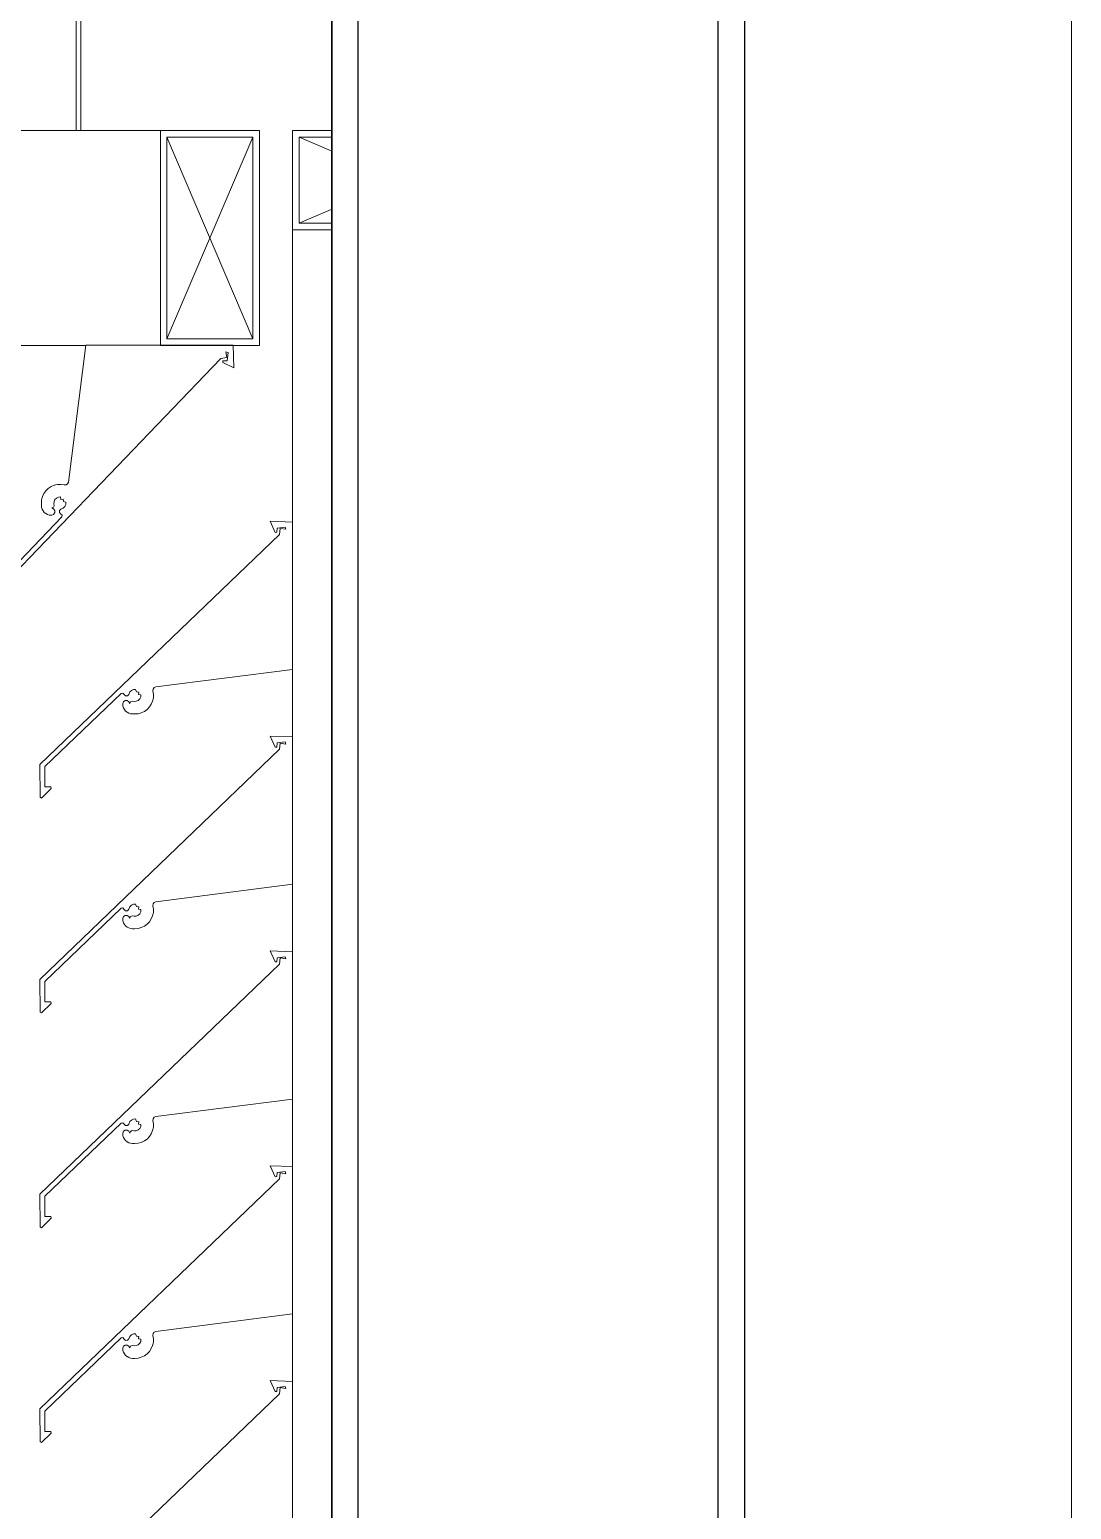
# Model space of a CAD drawing. Header units: millimetres. Extents: x -220592 to 404889, y -217665 to 38245.
# Drawn here: x 31009 to 31324.5, y -41819.5 to -41371.7 of the extents above; entities that cross this region are included whole.
import ezdxf

# ---------------------------------------------------------------- set-up
doc = ezdxf.new("R2010")
doc.units = ezdxf.units.MM
doc.set_wipeout_variables(frame=1)
doc.linetypes.add('XKITLINE00', pattern=[0])
for name, color, linetype in [('000 - 0_HIDE_OBJ_FRAMING_DEF_SUB_1', 7, 'Continuous'), ('000 - STRUCTURE_STEEL_FRAMING_SUB_COLOR_1', 7, 'Continuous'), ('000 - STRUCTURE_STEEL_FRAMING_SUB_COLOR_2', 7, 'Continuous'), ('000 - STRUCTURE_STEEL_FRAMING_WIPEOUT_', 7, 'Continuous')]:
    doc.layers.add(name, color=color, linetype=linetype)
doc.layers.add('Part', color=7, linetype='Continuous', lineweight=0)

# ---------------------------------------------------------------- blocks, each defined once
blk = doc.blocks.new('*A13546')
at = {"layer": 'Part', "color": 7, "linetype": 'XKITLINE00', "lineweight": 0}
for p, q in [((-138.958652, 99.640731), (-138.958652, 100.525601)), ((-138.308652, 92.345149), (-138.308652, 100.525601)), ((-138.958652, 98.990731), (-138.958652, 99.195027)), ((-138.958652, 98.340731), (-138.958652, 98.545027)), ((-138.958652, 97.690731), (-138.958652, 97.895027)), ((-138.958652, 97.040731), (-138.958652, 97.245027)), ((-138.958652, 96.390731), (-138.958652, 96.595027)), ((-138.958652, 95.740731), (-138.958652, 95.945027)), ((-138.958652, 95.090731), (-138.958652, 95.295027)), ((-138.958652, 94.440731), (-138.958652, 94.645027)), ((-138.958652, 93.790731), (-138.958652, 93.995027)), ((-138.958652, 93.140731), (-138.958652, 93.345027)), ((-138.958652, 92.490731), (-138.958652, 92.695027))]:
    blk.add_line(p, q, dxfattribs=at)
blk = doc.blocks.new('*A13585')
at = {"layer": 'Part', "color": 7, "linetype": 'XKITLINE00', "lineweight": 0}
for p, q in [((-139.584201, 100.175799), (-139.637231, 99.761793)), ((-139.138531, 100.175791), (-139.584201, 100.175799)), ((-139.135909, 100.108106), (-139.138531, 100.175791)), ((-139.872111, 99.410877), (-139.175865, 100.135999)), ((-139.175865, 100.135999), (-139.157322, 100.138896)), ((-139.168984, 100.128764), (-139.169396, 100.123641)), ((-139.156793, 100.128893), (-139.168984, 100.128764)), ((-139.157322, 100.138896), (-139.160226, 100.155912)), ((-139.160226, 100.155912), (-139.153653, 100.153876)), ((-139.156793, 100.128893), (-139.153653, 100.153876)), ((-139.169396, 100.123641), (-139.135909, 100.108106)), ((-139.711209, 99.727179), (-139.715582, 99.717917)), ((-139.705231, 99.735496), (-139.711209, 99.727179)), ((-139.697844, 99.742592), (-139.705231, 99.735496)), ((-139.689294, 99.748232), (-139.697844, 99.742592)), ((-139.679864, 99.75223), (-139.689294, 99.748232)), ((-139.669865, 99.754453), (-139.679864, 99.75223)), ((-139.659629, 99.754828), (-139.669865, 99.754453)), ((-139.649495, 99.753342), (-139.659629, 99.754828)), ((-139.643972, 99.753581), (-139.649495, 99.753342)), ((-139.639421, 99.756718), (-139.643972, 99.753581)), ((-139.637231, 99.761793), (-139.639421, 99.756718)), ((-139.718205, 99.708016), (-139.71899, 99.697803)), ((-139.71899, 99.697803), (-139.718892, 99.691004)), ((-139.718892, 99.691004), (-139.718256, 99.685276)), ((-139.718256, 99.685276), (-139.716537, 99.679775)), ((-139.715582, 99.717917), (-139.718205, 99.708016)), ((-139.716537, 99.679775), (-139.713797, 99.674705)), ((-139.687334, 99.683555), (-139.682353, 99.685585)), ((-139.681862, 99.680613), (-139.687334, 99.683555)), ((-139.682353, 99.685585), (-139.679946, 99.690396)), ((-139.678644, 99.675456), (-139.681862, 99.680613)), ((-139.680851, 99.696314), (-139.680507, 99.702814)), ((-139.679946, 99.690396), (-139.680851, 99.696314)), ((-139.680507, 99.702814), (-139.677909, 99.708782)), ((-139.677909, 99.708782), (-139.673387, 99.713464)), ((-139.673387, 99.713464), (-139.667513, 99.716266)), ((-139.667513, 99.716266), (-139.661029, 99.716835)), ((-139.660101, 99.680283), (-139.664258, 99.6761)), ((-139.661029, 99.716835), (-139.659923, 99.709129)), ((-139.652527, 99.683397), (-139.660101, 99.680283)), ((-139.659923, 99.709129), (-139.652863, 99.710299)), ((-139.652863, 99.710299), (-139.651919, 99.703134)), ((-139.647741, 99.688064), (-139.652527, 99.683397)), ((-139.651919, 99.703134), (-139.644528, 99.700812)), ((-139.644951, 99.69414), (-139.647741, 99.688064)), ((-139.644528, 99.700812), (-139.644951, 99.69414)), ((-139.657075, 99.656928), (-139.878477, 99.425912)), ((-139.713797, 99.674705), (-139.710139, 99.670251)), ((-139.710139, 99.670251), (-139.705696, 99.66658)), ((-139.705696, 99.66658), (-139.700633, 99.663826)), ((-139.700633, 99.663826), (-139.695137, 99.662091)), ((-139.695137, 99.662091), (-139.687367, 99.661595)), ((-139.687367, 99.661595), (-139.681893, 99.664235)), ((-139.681893, 99.664235), (-139.678656, 99.669379)), ((-139.678656, 99.669379), (-139.678644, 99.675456)), ((-139.664258, 99.6761), (-139.664464, 99.670206)), ((-139.664464, 99.670206), (-139.66061, 99.665742)), ((-139.66061, 99.665742), (-139.655983, 99.662087)), ((-139.655983, 99.662087), (-139.657075, 99.656928)), ((-139.944842, 99.44476), (-139.97373, 99.416111)), ((-139.97373, 99.416111), (-139.971262, 99.41143)), ((-139.971262, 99.41143), (-139.872111, 99.410877)), ((-139.939921, 99.443675), (-139.944842, 99.44476)), ((-139.939824, 99.426255), (-139.939921, 99.443675)), ((-139.878477, 99.425912), (-139.939824, 99.426255))]:
    blk.add_line(p, q, dxfattribs=at)
blk = doc.blocks.new('*A13593')
at = {"layer": 'Part', "color": 7, "linetype": 'XKITLINE00', "lineweight": 0}
for p, q in [((-138.958462, 99.640723), (-139.026148, 99.643345)), ((-139.026148, 99.643345), (-139.010613, 99.609858)), ((-138.958455, 99.195053), (-138.958462, 99.640723)), ((-138.998255, 99.603389), (-139.723377, 98.907143)), ((-139.010613, 99.609858), (-139.00549, 99.61027)), ((-139.00549, 99.61027), (-139.005361, 99.622461)), ((-139.005361, 99.622461), (-138.980378, 99.625601)), ((-138.995358, 99.621932), (-138.998255, 99.603389)), ((-138.995358, 99.621932), (-138.978342, 99.619028)), ((-138.980378, 99.625601), (-138.978342, 99.619028)), ((-139.372461, 99.142023), (-138.958455, 99.195053)), ((-139.377536, 99.139833), (-139.372461, 99.142023)), ((-139.708341, 98.900776), (-139.477326, 99.122179)), ((-139.477326, 99.122179), (-139.472166, 99.123271)), ((-139.470019, 99.097361), (-139.472659, 99.091887)), ((-139.472166, 99.123271), (-139.468512, 99.118644)), ((-139.464875, 99.100598), (-139.470019, 99.097361)), ((-139.468512, 99.118644), (-139.464048, 99.11479)), ((-139.458797, 99.10061), (-139.464875, 99.100598)), ((-139.464048, 99.11479), (-139.458154, 99.114996)), ((-139.453641, 99.097392), (-139.458797, 99.10061)), ((-139.458154, 99.114996), (-139.453971, 99.119153)), ((-139.453971, 99.119153), (-139.450857, 99.126726)), ((-139.450699, 99.09192), (-139.453641, 99.097392)), ((-139.450857, 99.126726), (-139.44619, 99.131513)), ((-139.448669, 99.096901), (-139.450699, 99.09192)), ((-139.443858, 99.099308), (-139.448669, 99.096901)), ((-139.44619, 99.131513), (-139.440114, 99.134303)), ((-139.43794, 99.098403), (-139.443858, 99.099308)), ((-139.440114, 99.134303), (-139.433442, 99.134725)), ((-139.43144, 99.098747), (-139.43794, 99.098403)), ((-139.433442, 99.134725), (-139.43112, 99.127335)), ((-139.425472, 99.101345), (-139.43144, 99.098747)), ((-139.43112, 99.127335), (-139.423955, 99.126391)), ((-139.42079, 99.105867), (-139.425472, 99.101345)), ((-139.423955, 99.126391), (-139.425124, 99.119331)), ((-139.425124, 99.119331), (-139.417418, 99.118225)), ((-139.417988, 99.111741), (-139.42079, 99.105867)), ((-139.417418, 99.118225), (-139.417988, 99.111741)), ((-139.386022, 99.08996), (-139.382024, 99.09939)), ((-139.382024, 99.09939), (-139.379801, 99.109389)), ((-139.380912, 99.129759), (-139.380672, 99.135281)), ((-139.379426, 99.119625), (-139.380912, 99.129759)), ((-139.380672, 99.135281), (-139.377536, 99.139833)), ((-139.379801, 99.109389), (-139.379426, 99.119625)), ((-139.472659, 99.091887), (-139.472163, 99.084117)), ((-139.472163, 99.084117), (-139.470428, 99.078621)), ((-139.470428, 99.078621), (-139.467674, 99.073558)), ((-139.467674, 99.073558), (-139.464002, 99.069115)), ((-139.464002, 99.069115), (-139.459549, 99.065457)), ((-139.459549, 99.065457), (-139.454479, 99.062717)), ((-139.454479, 99.062717), (-139.448978, 99.060998)), ((-139.448978, 99.060998), (-139.44325, 99.060362)), ((-139.44325, 99.060362), (-139.436451, 99.060264)), ((-139.436451, 99.060264), (-139.426238, 99.061049)), ((-139.426238, 99.061049), (-139.416337, 99.063672)), ((-139.416337, 99.063672), (-139.407074, 99.068045)), ((-139.407074, 99.068045), (-139.398758, 99.074023)), ((-139.398758, 99.074023), (-139.391662, 99.08141)), ((-139.391662, 99.08141), (-139.386022, 99.08996)), ((-139.723377, 98.907143), (-139.722824, 98.807992)), ((-139.707999, 98.83943), (-139.708341, 98.900776)), ((-139.718143, 98.805523), (-139.689494, 98.834412)), ((-139.690579, 98.839333), (-139.707999, 98.83943)), ((-139.689494, 98.834412), (-139.690579, 98.839333)), ((-139.722824, 98.807992), (-139.718143, 98.805523))]:
    blk.add_line(p, q, dxfattribs=at)
blk = doc.blocks.new('*A13877')
at = {"layer": 'Part', "color": 7, "linetype": 'XKITLINE00', "lineweight": 0}
for p, q in [((-138.958462, 97.040723), (-139.026148, 97.043345)), ((-139.026148, 97.043345), (-139.010613, 97.009858)), ((-138.958455, 96.595053), (-138.958462, 97.040723)), ((-138.998255, 97.003389), (-139.723377, 96.307143)), ((-139.010613, 97.009858), (-139.00549, 97.01027)), ((-139.00549, 97.01027), (-139.005361, 97.022461)), ((-139.005361, 97.022461), (-138.980378, 97.025601)), ((-138.995358, 97.021932), (-138.998255, 97.003389)), ((-138.995358, 97.021932), (-138.978342, 97.019028)), ((-138.980378, 97.025601), (-138.978342, 97.019028)), ((-139.372461, 96.542023), (-138.958455, 96.595053)), ((-139.708341, 96.300776), (-139.477326, 96.522179)), ((-139.477326, 96.522179), (-139.472166, 96.523271)), ((-139.472166, 96.523271), (-139.468512, 96.518644)), ((-139.464875, 96.500598), (-139.470019, 96.497361)), ((-139.468512, 96.518644), (-139.464048, 96.51479)), ((-139.458797, 96.50061), (-139.464875, 96.500598)), ((-139.464048, 96.51479), (-139.458154, 96.514996)), ((-139.453641, 96.497392), (-139.458797, 96.50061)), ((-139.458154, 96.514996), (-139.453971, 96.519153)), ((-139.453971, 96.519153), (-139.450857, 96.526726)), ((-139.450857, 96.526726), (-139.44619, 96.531513)), ((-139.443858, 96.499308), (-139.448669, 96.496901)), ((-139.44619, 96.531513), (-139.440114, 96.534303)), ((-139.43794, 96.498403), (-139.443858, 96.499308)), ((-139.440114, 96.534303), (-139.433442, 96.534725)), ((-139.433442, 96.534725), (-139.43112, 96.527335)), ((-139.425472, 96.501345), (-139.43144, 96.498747)), ((-139.43112, 96.527335), (-139.423955, 96.526391)), ((-139.42079, 96.505867), (-139.425472, 96.501345)), ((-139.423955, 96.526391), (-139.425124, 96.519331)), ((-139.425124, 96.519331), (-139.417418, 96.518225)), ((-139.417988, 96.511741), (-139.42079, 96.505867)), ((-139.417418, 96.518225), (-139.417988, 96.511741)), ((-139.386022, 96.48996), (-139.382024, 96.49939)), ((-139.382024, 96.49939), (-139.379801, 96.509389)), ((-139.380912, 96.529759), (-139.380672, 96.535281)), ((-139.379426, 96.519625), (-139.380912, 96.529759)), ((-139.380672, 96.535281), (-139.377536, 96.539833)), ((-139.379801, 96.509389), (-139.379426, 96.519625)), ((-139.377536, 96.539833), (-139.372461, 96.542023)), ((-139.470019, 96.497361), (-139.472659, 96.491887)), ((-139.472659, 96.491887), (-139.472163, 96.484117)), ((-139.472163, 96.484117), (-139.470428, 96.478621)), ((-139.470428, 96.478621), (-139.467674, 96.473558)), ((-139.467674, 96.473558), (-139.464002, 96.469115)), ((-139.464002, 96.469115), (-139.459549, 96.465457)), ((-139.459549, 96.465457), (-139.454479, 96.462717)), ((-139.454479, 96.462717), (-139.448978, 96.460998)), ((-139.450699, 96.49192), (-139.453641, 96.497392)), ((-139.448669, 96.496901), (-139.450699, 96.49192)), ((-139.448978, 96.460998), (-139.44325, 96.460362)), ((-139.44325, 96.460362), (-139.436451, 96.460264)), ((-139.43144, 96.498747), (-139.43794, 96.498403)), ((-139.436451, 96.460264), (-139.426238, 96.461049)), ((-139.426238, 96.461049), (-139.416337, 96.463672)), ((-139.416337, 96.463672), (-139.407074, 96.468045)), ((-139.407074, 96.468045), (-139.398758, 96.474023)), ((-139.398758, 96.474023), (-139.391662, 96.48141)), ((-139.391662, 96.48141), (-139.386022, 96.48996)), ((-139.723377, 96.307143), (-139.722824, 96.207992)), ((-139.707999, 96.23943), (-139.708341, 96.300776)), ((-139.718143, 96.205523), (-139.689494, 96.234412)), ((-139.690579, 96.239333), (-139.707999, 96.23943)), ((-139.689494, 96.234412), (-139.690579, 96.239333)), ((-139.722824, 96.207992), (-139.718143, 96.205523))]:
    blk.add_line(p, q, dxfattribs=at)
blk = doc.blocks.new('*A13878')
at = {"layer": 'Part', "color": 7, "linetype": 'XKITLINE00', "lineweight": 0}
for p, q in [((-138.958462, 97.690723), (-139.026148, 97.693345)), ((-139.026148, 97.693345), (-139.010613, 97.659858)), ((-139.00549, 97.66027), (-139.005361, 97.672461)), ((-139.005361, 97.672461), (-138.980378, 97.675601)), ((-138.995358, 97.671932), (-138.998255, 97.653389)), ((-138.995358, 97.671932), (-138.978342, 97.669028)), ((-138.980378, 97.675601), (-138.978342, 97.669028)), ((-138.958455, 97.245053), (-138.958462, 97.690723)), ((-138.998255, 97.653389), (-139.723377, 96.957143)), ((-139.010613, 97.659858), (-139.00549, 97.66027)), ((-139.372461, 97.192023), (-138.958455, 97.245053)), ((-139.708341, 96.950776), (-139.477326, 97.172179)), ((-139.477326, 97.172179), (-139.472166, 97.173271)), ((-139.472166, 97.173271), (-139.468512, 97.168644)), ((-139.453971, 97.169153), (-139.450857, 97.176726)), ((-139.450857, 97.176726), (-139.44619, 97.181513)), ((-139.44619, 97.181513), (-139.440114, 97.184303)), ((-139.440114, 97.184303), (-139.433442, 97.184725)), ((-139.433442, 97.184725), (-139.43112, 97.177335)), ((-139.43112, 97.177335), (-139.423955, 97.176391)), ((-139.423955, 97.176391), (-139.425124, 97.169331)), ((-139.380912, 97.179759), (-139.380672, 97.185281)), ((-139.379426, 97.169625), (-139.380912, 97.179759)), ((-139.380672, 97.185281), (-139.377536, 97.189833)), ((-139.377536, 97.189833), (-139.372461, 97.192023)), ((-139.470019, 97.147361), (-139.472659, 97.141887)), ((-139.472659, 97.141887), (-139.472163, 97.134117)), ((-139.472163, 97.134117), (-139.470428, 97.128621)), ((-139.470428, 97.128621), (-139.467674, 97.123558)), ((-139.464875, 97.150598), (-139.470019, 97.147361)), ((-139.468512, 97.168644), (-139.464048, 97.16479)), ((-139.458797, 97.15061), (-139.464875, 97.150598)), ((-139.464048, 97.16479), (-139.458154, 97.164996)), ((-139.453641, 97.147392), (-139.458797, 97.15061)), ((-139.458154, 97.164996), (-139.453971, 97.169153)), ((-139.450699, 97.14192), (-139.453641, 97.147392)), ((-139.448669, 97.146901), (-139.450699, 97.14192)), ((-139.443858, 97.149308), (-139.448669, 97.146901)), ((-139.43794, 97.148403), (-139.443858, 97.149308)), ((-139.43144, 97.148747), (-139.43794, 97.148403)), ((-139.425472, 97.151345), (-139.43144, 97.148747)), ((-139.42079, 97.155867), (-139.425472, 97.151345)), ((-139.425124, 97.169331), (-139.417418, 97.168225)), ((-139.417988, 97.161741), (-139.42079, 97.155867)), ((-139.417418, 97.168225), (-139.417988, 97.161741)), ((-139.398758, 97.124023), (-139.391662, 97.13141)), ((-139.391662, 97.13141), (-139.386022, 97.13996)), ((-139.386022, 97.13996), (-139.382024, 97.14939)), ((-139.382024, 97.14939), (-139.379801, 97.159389)), ((-139.379801, 97.159389), (-139.379426, 97.169625)), ((-139.467674, 97.123558), (-139.464002, 97.119115)), ((-139.464002, 97.119115), (-139.459549, 97.115457)), ((-139.459549, 97.115457), (-139.454479, 97.112717)), ((-139.454479, 97.112717), (-139.448978, 97.110998)), ((-139.448978, 97.110998), (-139.44325, 97.110362)), ((-139.44325, 97.110362), (-139.436451, 97.110264)), ((-139.436451, 97.110264), (-139.426238, 97.111049)), ((-139.426238, 97.111049), (-139.416337, 97.113672)), ((-139.416337, 97.113672), (-139.407074, 97.118045)), ((-139.407074, 97.118045), (-139.398758, 97.124023)), ((-139.723377, 96.957143), (-139.722824, 96.857992)), ((-139.707999, 96.88943), (-139.708341, 96.950776)), ((-139.722824, 96.857992), (-139.718143, 96.855523)), ((-139.718143, 96.855523), (-139.689494, 96.884412)), ((-139.690579, 96.889333), (-139.707999, 96.88943)), ((-139.689494, 96.884412), (-139.690579, 96.889333))]:
    blk.add_line(p, q, dxfattribs=at)
blk = doc.blocks.new('*A13879')
at = {"layer": 'Part', "color": 7, "linetype": 'XKITLINE00', "lineweight": 0}
for p, q in [((-138.958462, 98.340723), (-139.026148, 98.343345)), ((-139.026148, 98.343345), (-139.010613, 98.309858)), ((-138.958455, 97.895053), (-138.958462, 98.340723)), ((-138.998255, 98.303389), (-139.723377, 97.607143)), ((-139.010613, 98.309858), (-139.00549, 98.31027)), ((-139.00549, 98.31027), (-139.005361, 98.322461)), ((-139.005361, 98.322461), (-138.980378, 98.325601)), ((-138.995358, 98.321932), (-138.998255, 98.303389)), ((-138.995358, 98.321932), (-138.978342, 98.319028)), ((-138.980378, 98.325601), (-138.978342, 98.319028)), ((-139.372461, 97.842023), (-138.958455, 97.895053)), ((-139.708341, 97.600776), (-139.477326, 97.822179)), ((-139.477326, 97.822179), (-139.472166, 97.823271)), ((-139.472166, 97.823271), (-139.468512, 97.818644)), ((-139.464875, 97.800598), (-139.470019, 97.797361)), ((-139.468512, 97.818644), (-139.464048, 97.81479)), ((-139.458797, 97.80061), (-139.464875, 97.800598)), ((-139.464048, 97.81479), (-139.458154, 97.814996)), ((-139.453641, 97.797392), (-139.458797, 97.80061)), ((-139.458154, 97.814996), (-139.453971, 97.819153)), ((-139.453971, 97.819153), (-139.450857, 97.826726)), ((-139.450857, 97.826726), (-139.44619, 97.831513)), ((-139.443858, 97.799308), (-139.448669, 97.796901)), ((-139.44619, 97.831513), (-139.440114, 97.834303)), ((-139.43794, 97.798403), (-139.443858, 97.799308)), ((-139.440114, 97.834303), (-139.433442, 97.834725)), ((-139.43144, 97.798747), (-139.43794, 97.798403)), ((-139.433442, 97.834725), (-139.43112, 97.827335)), ((-139.425472, 97.801345), (-139.43144, 97.798747)), ((-139.43112, 97.827335), (-139.423955, 97.826391)), ((-139.42079, 97.805867), (-139.425472, 97.801345)), ((-139.423955, 97.826391), (-139.425124, 97.819331)), ((-139.425124, 97.819331), (-139.417418, 97.818225)), ((-139.417988, 97.811741), (-139.42079, 97.805867)), ((-139.417418, 97.818225), (-139.417988, 97.811741)), ((-139.386022, 97.78996), (-139.382024, 97.79939)), ((-139.382024, 97.79939), (-139.379801, 97.809389)), ((-139.380912, 97.829759), (-139.380672, 97.835281)), ((-139.379426, 97.819625), (-139.380912, 97.829759)), ((-139.380672, 97.835281), (-139.377536, 97.839833)), ((-139.379801, 97.809389), (-139.379426, 97.819625)), ((-139.377536, 97.839833), (-139.372461, 97.842023)), ((-139.470019, 97.797361), (-139.472659, 97.791887)), ((-139.472659, 97.791887), (-139.472163, 97.784117)), ((-139.472163, 97.784117), (-139.470428, 97.778621)), ((-139.470428, 97.778621), (-139.467674, 97.773558)), ((-139.467674, 97.773558), (-139.464002, 97.769115)), ((-139.464002, 97.769115), (-139.459549, 97.765457)), ((-139.459549, 97.765457), (-139.454479, 97.762717)), ((-139.454479, 97.762717), (-139.448978, 97.760998)), ((-139.450699, 97.79192), (-139.453641, 97.797392)), ((-139.448669, 97.796901), (-139.450699, 97.79192)), ((-139.448978, 97.760998), (-139.44325, 97.760362)), ((-139.44325, 97.760362), (-139.436451, 97.760264)), ((-139.436451, 97.760264), (-139.426238, 97.761049)), ((-139.426238, 97.761049), (-139.416337, 97.763672)), ((-139.416337, 97.763672), (-139.407074, 97.768045)), ((-139.407074, 97.768045), (-139.398758, 97.774023)), ((-139.398758, 97.774023), (-139.391662, 97.78141)), ((-139.391662, 97.78141), (-139.386022, 97.78996)), ((-139.723377, 97.607143), (-139.722824, 97.507992)), ((-139.707999, 97.53943), (-139.708341, 97.600776)), ((-139.718143, 97.505523), (-139.689494, 97.534412)), ((-139.690579, 97.539333), (-139.707999, 97.53943)), ((-139.689494, 97.534412), (-139.690579, 97.539333)), ((-139.722824, 97.507992), (-139.718143, 97.505523))]:
    blk.add_line(p, q, dxfattribs=at)
blk = doc.blocks.new('*A13883')
at = {"layer": 'Part', "color": 7, "linetype": 'XKITLINE00', "lineweight": 0}
for p, q in [((-138.958462, 98.990723), (-139.026148, 98.993345)), ((-139.026148, 98.993345), (-139.010613, 98.959858)), ((-139.00549, 98.96027), (-139.005361, 98.972461)), ((-139.005361, 98.972461), (-138.980378, 98.975601)), ((-138.995358, 98.971932), (-138.998255, 98.953389)), ((-138.995358, 98.971932), (-138.978342, 98.969028)), ((-138.980378, 98.975601), (-138.978342, 98.969028)), ((-138.958455, 98.545053), (-138.958462, 98.990723)), ((-138.998255, 98.953389), (-139.723377, 98.257143)), ((-139.010613, 98.959858), (-139.00549, 98.96027)), ((-139.372461, 98.492023), (-138.958455, 98.545053)), ((-139.708341, 98.250776), (-139.477326, 98.472179)), ((-139.477326, 98.472179), (-139.472166, 98.473271)), ((-139.472166, 98.473271), (-139.468512, 98.468644)), ((-139.458154, 98.464996), (-139.453971, 98.469153)), ((-139.453971, 98.469153), (-139.450857, 98.476726)), ((-139.450857, 98.476726), (-139.44619, 98.481513)), ((-139.44619, 98.481513), (-139.440114, 98.484303)), ((-139.440114, 98.484303), (-139.433442, 98.484725)), ((-139.433442, 98.484725), (-139.43112, 98.477335)), ((-139.43112, 98.477335), (-139.423955, 98.476391)), ((-139.423955, 98.476391), (-139.425124, 98.469331)), ((-139.425124, 98.469331), (-139.417418, 98.468225)), ((-139.380912, 98.479759), (-139.380672, 98.485281)), ((-139.379426, 98.469625), (-139.380912, 98.479759)), ((-139.380672, 98.485281), (-139.377536, 98.489833)), ((-139.379801, 98.459389), (-139.379426, 98.469625)), ((-139.377536, 98.489833), (-139.372461, 98.492023)), ((-139.470019, 98.447361), (-139.472659, 98.441887)), ((-139.472659, 98.441887), (-139.472163, 98.434117)), ((-139.472163, 98.434117), (-139.470428, 98.428621)), ((-139.470428, 98.428621), (-139.467674, 98.423558)), ((-139.464875, 98.450598), (-139.470019, 98.447361)), ((-139.468512, 98.468644), (-139.464048, 98.46479)), ((-139.458797, 98.45061), (-139.464875, 98.450598)), ((-139.464048, 98.46479), (-139.458154, 98.464996)), ((-139.453641, 98.447392), (-139.458797, 98.45061)), ((-139.450699, 98.44192), (-139.453641, 98.447392)), ((-139.448669, 98.446901), (-139.450699, 98.44192)), ((-139.443858, 98.449308), (-139.448669, 98.446901)), ((-139.43794, 98.448403), (-139.443858, 98.449308)), ((-139.43144, 98.448747), (-139.43794, 98.448403)), ((-139.425472, 98.451345), (-139.43144, 98.448747)), ((-139.42079, 98.455867), (-139.425472, 98.451345)), ((-139.417988, 98.461741), (-139.42079, 98.455867)), ((-139.417418, 98.468225), (-139.417988, 98.461741)), ((-139.398758, 98.424023), (-139.391662, 98.43141)), ((-139.391662, 98.43141), (-139.386022, 98.43996)), ((-139.386022, 98.43996), (-139.382024, 98.44939)), ((-139.382024, 98.44939), (-139.379801, 98.459389)), ((-139.467674, 98.423558), (-139.464002, 98.419115)), ((-139.464002, 98.419115), (-139.459549, 98.415457)), ((-139.459549, 98.415457), (-139.454479, 98.412717)), ((-139.454479, 98.412717), (-139.448978, 98.410998)), ((-139.448978, 98.410998), (-139.44325, 98.410362)), ((-139.44325, 98.410362), (-139.436451, 98.410264)), ((-139.436451, 98.410264), (-139.426238, 98.411049)), ((-139.426238, 98.411049), (-139.416337, 98.413672)), ((-139.416337, 98.413672), (-139.407074, 98.418045)), ((-139.407074, 98.418045), (-139.398758, 98.424023)), ((-139.723377, 98.257143), (-139.722824, 98.157992)), ((-139.707999, 98.18943), (-139.708341, 98.250776)), ((-139.722824, 98.157992), (-139.718143, 98.155523)), ((-139.718143, 98.155523), (-139.689494, 98.184412)), ((-139.690579, 98.189333), (-139.707999, 98.18943)), ((-139.689494, 98.184412), (-139.690579, 98.189333))]:
    blk.add_line(p, q, dxfattribs=at)
blk = doc.blocks.new('*A14301')
at = {"layer": 'Part', "color": 7, "linetype": 'XKITLINE00', "lineweight": 0}
for p, q in [((-138.958652, 100.525601), (-138.958652, 100.825601)), ((-138.308652, 100.825601), (-138.958652, 100.825601)), ((-138.938652, 100.545601), (-138.328652, 100.805601)), ((-138.938652, 100.805601), (-138.328652, 100.545601)), ((-138.938652, 100.545601), (-138.938652, 100.805601)), ((-138.938652, 100.805601), (-138.328652, 100.805601)), ((-138.328652, 100.805601), (-138.328652, 100.545601)), ((-138.308652, 100.525601), (-138.308652, 100.825601)), ((-138.328652, 100.545601), (-138.938652, 100.545601)), ((-138.958652, 100.525601), (-138.308652, 100.525601))]:
    blk.add_line(p, q, dxfattribs=at)
blk = doc.blocks.new('*A14302')
at = {"layer": 'Part', "color": 7, "linetype": 'XKITLINE00', "lineweight": 0}
for p, q in [((-144.838405, 100.825601), (-139.358619, 100.825601)), ((-144.838405, 100.175601), (-144.784226, 100.175601)), ((-144.338523, 100.175601), (-144.134226, 100.175601)), ((-143.688523, 100.175601), (-143.484226, 100.175601)), ((-143.038523, 100.175601), (-142.834226, 100.175601)), ((-142.388523, 100.175601), (-142.184226, 100.175601)), ((-141.738523, 100.175601), (-141.534226, 100.175601)), ((-141.088523, 100.175601), (-140.884226, 100.175601)), ((-140.438523, 100.175601), (-140.234226, 100.175601)), ((-139.788523, 100.175601), (-139.584226, 100.175601))]:
    blk.add_line(p, q, dxfattribs=at)
blk = doc.blocks.new('*A14304')
at = {"layer": 'Part', "color": 7, "linetype": 'XKITLINE00', "lineweight": 0}
for p, q in [((-139.058619, 100.825601), (-139.358619, 100.825601)), ((-139.358619, 100.825601), (-139.358619, 100.175601)), ((-139.338619, 100.195601), (-139.078619, 100.805601)), ((-139.078619, 100.195601), (-139.338619, 100.805601)), ((-139.338619, 100.195601), (-139.338619, 100.805601)), ((-139.338619, 100.805601), (-139.078619, 100.805601)), ((-139.078619, 100.805601), (-139.078619, 100.195601)), ((-139.058619, 100.175601), (-139.058619, 100.825601)), ((-139.358619, 100.175601), (-139.058619, 100.175601)), ((-139.078619, 100.195601), (-139.338619, 100.195601))]:
    blk.add_line(p, q, dxfattribs=at)
blk = doc.blocks.new('*A13531')
at = {"layer": '000 - 0_HIDE_OBJ_FRAMING_DEF_SUB_1', "color": 7, "linetype": 'XKITLINE00', "lineweight": 0}
for p, q in [((-138.577448, 103.570891), (-138.577448, 100.825601)), ((-138.563334, 100.825601), (-138.563334, 103.570805)), ((-135.563334, 94.690337), (-135.563334, 101.570805))]:
    blk.add_line(p, q, dxfattribs=at)
blk = doc.blocks.new('W-1-PP18-ST_20260402-011103_LOWER_PL')
at = {"layer": '000 - 0_HIDE_OBJ_FRAMING_DEF_SUB_1', "color": 7, "lineweight": 0, "xscale": 100, "yscale": 100, "zscale": 100}
blk.add_blockref('*A13531', (17759.3349, -35779.0805), dxfattribs=at)
blk = doc.blocks.new('*U17514')
at = {"color": 7}
blk.add_wipeout([(0, 0), (0, 125), (767, 125), (767, 0)], dxfattribs=at).dxf.layer = '000 - STRUCTURE_STEEL_FRAMING_WIPEOUT_'
at = {"layer": '000 - STRUCTURE_STEEL_FRAMING_SUB_COLOR_1', "color": 7}
for points in [[(0, 125), (0, 117), (767, 117), (767, 125)], [(0, 0), (0, 8), (767, 8), (767, 0)]]:
    blk.add_lwpolyline(points, close=True, dxfattribs=at)
at = {"layer": '000 - STRUCTURE_STEEL_FRAMING_SUB_COLOR_2', "color": 7}
blk.add_lwpolyline([(0, 0), (0, 125), (767, 125), (767, 0)], close=True, dxfattribs=at)
blk = doc.blocks.new('W-1-PP18-ST_20260402-014810LOPL_MAIN_ST')
at = {"color": 7, "rotation": 90}
blk.add_blockref('*U17514', (4104, -26414), dxfattribs=at)

msp = doc.modelspace()

# ---------------------------------------------------------------- block references
at = {"color": 7, "lineweight": 0, "xscale": 100, "yscale": 100, "zscale": 100}
for name in ['*A14302', '*A14304', '*A14301', '*A13546', '*A13585', '*A13593', '*A13883', '*A13879', '*A13878', '*A13877']:
    msp.add_blockref(name, (44984.4833, -51484.8507), dxfattribs=at)

# ---------------------------------------------------------------- next in the draw order: block references
at = {"layer": 'Defpoints', "color": 7}
msp.add_blockref('W-1-PP18-ST_20260402-011103_LOWER_PL', (27121.4984, -15705.7702), dxfattribs=at)

# ---------------------------------------------------------------- next in the draw order: block references
msp.add_blockref('W-1-PP18-ST_20260402-014810LOPL_MAIN_ST', (27121.4984, -15705.7702), dxfattribs=at)

doc.saveas('drawing.dxf')
